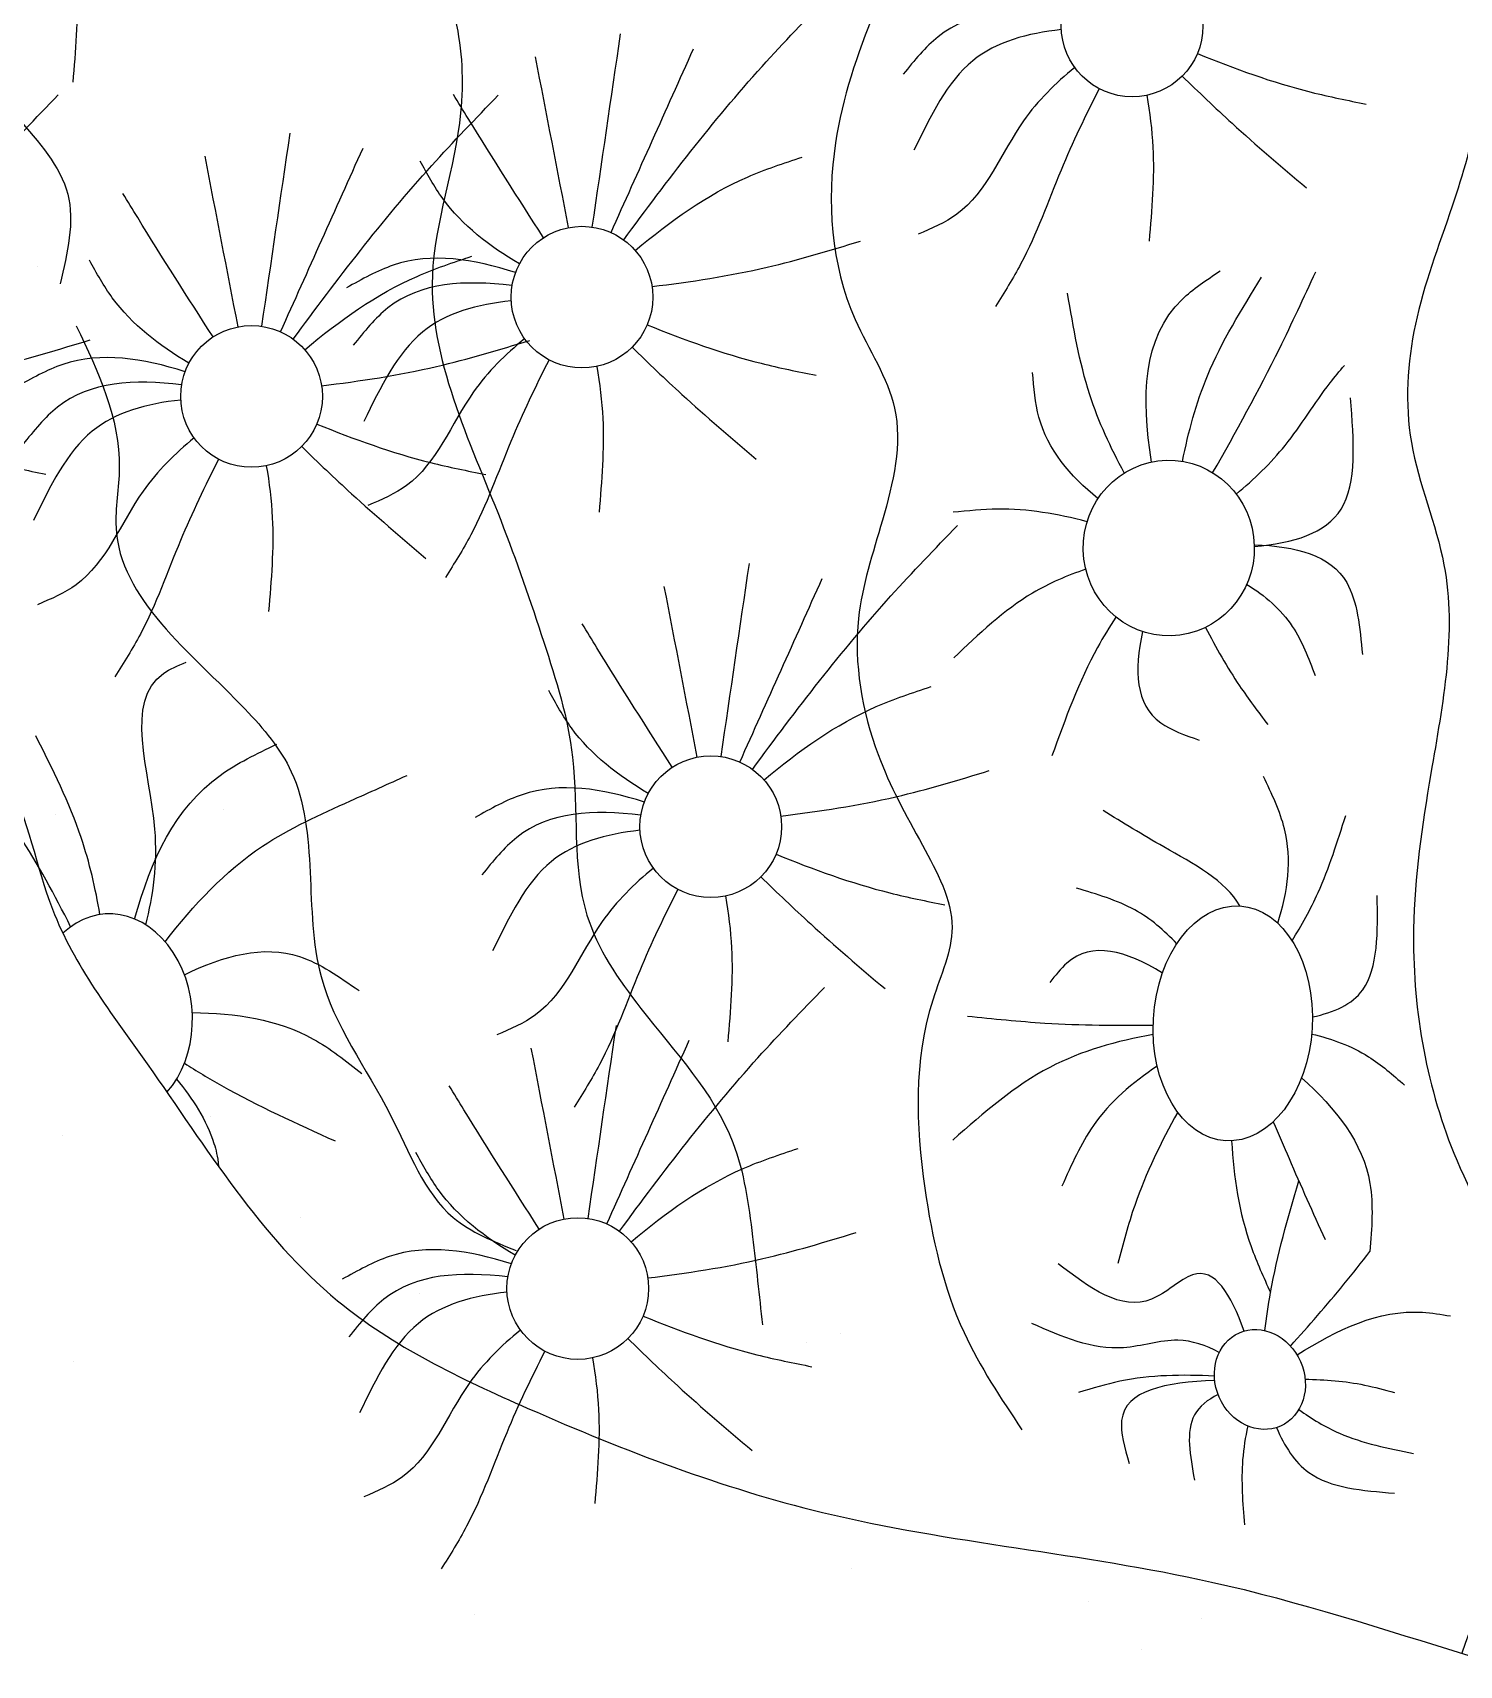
# Model space of a CAD drawing. Header units: millimetres. Extents: x 2133.42 to 2134.8, y 649.95 to 651.52.
# Drawn here: x 2133.5449 to 2133.6086, y 650.1382 to 650.2112 of the extents above; entities that cross this region are included whole.
import ezdxf

# ---------------------------------------------------------------- set-up
doc = ezdxf.new("R2010")
doc.units = ezdxf.units.MM
for name, color, linetype in [('Arena', 36, 'Continuous'), ('Hojas', 74, 'Continuous'), ('Tiesto', 32, 'Continuous')]:
    doc.layers.add(name, color=color, linetype=linetype)

msp = doc.modelspace()

# ---------------------------------------------------------------- linework, layer by layer
at = {"layer": 'Arena'}
for p, q in [((2133.545081005138, 650.2007029415855), (2133.545081005138, 650.2007029415855)), ((2133.551433284044, 650.1954215634172), (2133.551433284044, 650.1954215634172)), ((2133.545881020786, 650.1762322797186), (2133.545881020786, 650.1762322797186)), ((2133.553409469019, 650.1764443081612), (2133.553409469019, 650.1764443081612)), ((2133.552817727644, 650.1627216169937), (2133.552817727644, 650.1627216169937)), ((2133.546207269031, 650.1618513336072), (2133.546207269031, 650.1618513336072)), ((2133.556819187177, 650.1582075063895), (2133.556819187177, 650.1582075063895)), ((2133.562174722858, 650.1547956538766), (2133.562174722858, 650.1547956538766)), ((2133.580982380259, 650.1529974292293), (2133.580982380259, 650.1529974292293)), ((2133.579439782673, 650.1525919202911), (2133.579439782673, 650.1525919202911)), ((2133.546681036434, 650.1517616178521), (2133.546681036434, 650.1517616178521)), ((2133.581454651309, 650.1425129848298), (2133.581454651309, 650.1425129848298)), ((2133.564609550699, 650.1404341152381), (2133.564609550699, 650.1404341152381)), ((2133.592080402612, 650.1410089261816), (2133.592080402612, 650.1410089261816)), ((2133.597097288788, 650.1402782979881), (2133.597097288788, 650.1402782979881)), ((2133.594421258157, 650.1388639272724), (2133.594421258157, 650.1388639272724))]:
    msp.add_line(p, q, dxfattribs=at)
at = {"layer": 'Hojas'}
for centre in [(2133.594014908434, 650.211464997468), (2133.56942420393, 650.1993422973812), (2133.554652058901, 650.1949053456824), (2133.575180548377, 650.1756679453024), (2133.569235150094, 650.1550193024666)]:
    msp.add_circle(centre, 0.003166811014205725, dxfattribs=at)
for centre, major_axis, ratio in [((2133.595654474351, 650.1881258862168), (0.0001007341060358157, -0.003923948033138911), 0.9746074967537992), ((2133.598514682602, 650.1668759898077), (-0.0003091907830821583, -0.005249962658422191), 0.6759400911854311), ((2133.599727295167, 650.1509570468606), (0.000918757420095062, -0.002085594030813809), 0.8702526977117758)]:
    msp.add_ellipse(centre, major_axis=major_axis, ratio=ratio, dxfattribs=at)
msp.add_ellipse((2133.548437227874, 650.1672401207295), major_axis=(0.0003872666763527377, -0.004520328697594778), ratio=0.785935274751461, start_param=0.6397837229965221, end_param=3.702506796270588, dxfattribs=at)
for points in [[(2133.565714449104, 650.3117761015831), (2133.563329484209, 650.3091293167186), (2133.559354557567, 650.3091293167186), (2133.555909618172, 650.3048944574391), (2133.553524653277, 650.2972187826429), (2133.550609701133, 650.2943073179808), (2133.545044801605, 650.2932486031609), (2133.539744895703, 650.2890137482518), (2133.540009889328, 650.284514213545), (2133.538684910067, 650.2776325694008), (2133.53364999779, 650.2733977144917), (2133.530470052021, 650.2712802848521), (2133.528880079136, 650.2596344305739), (2133.529145072761, 650.2553995756646), (2133.52967506001, 650.2509000409577), (2133.525965126992, 650.2479885762957), (2133.524110160482, 650.241371611949), (2133.524905141356, 650.2347546476026), (2133.527290106252, 650.230255112896), (2133.528085087125, 650.2270789728066), (2133.528148367523, 650.2211689123772), (2133.527632513119, 650.2151148148828), (2133.529051121083, 650.2084166630686), (2133.530985594589, 650.2040371068056), (2133.532828677926, 650.2014354629946), (2133.535012853964, 650.1947089696439), (2133.53592292453, 650.1883460652127), (2133.539927252835, 650.1825285550876), (2133.543749569255, 650.1778018292034), (2133.545751733409, 650.1719843190781), (2133.549985227631, 650.1650627214524), (2133.558496719501, 650.1544761850987), (2133.567008200234, 650.1496641199412), (2133.580176926657, 650.1450124587038), (2133.597566172704, 650.1419002782736), (2133.62045834091, 650.135787906909), (2133.65287002141, 650.1394100514462), (2133.681201909335, 650.1523139421795), (2133.694121245062, 650.1704246648658), (2133.699227690249, 650.1747169370624), (2133.701826028804, 650.1834912976415), (2133.708878674751, 650.1957259653718), (2133.709497323606, 650.206971978911), (2133.716621391094, 650.2200178308065), (2133.713050057961, 650.2315421770284), (2133.710852317064, 650.2385391058906), (2133.712363261842, 650.2474567562094), (2133.714561002739, 650.2547280713538), (2133.712495669558, 650.2671167448534), (2133.711408131001, 650.2690176774931)], [(2133.570774586673, 650.308206549498), (2133.565190665161, 650.3035337184222), (2133.565492499959, 650.3015741404345), (2133.561568647569, 650.2993130932805), (2133.560814060571, 650.294489521066), (2133.553871882462, 650.291173316534), (2133.548740702012, 650.2839379647676), (2133.548137032414, 650.2779085027769), (2133.543307686763, 650.2720297731844), (2133.543307686763, 650.2653973641206), (2133.54419570608, 650.2579950136187), (2133.5447653633, 650.251167255542), (2133.540018186388, 650.2435808576793), (2133.539638414908, 650.2342875170193), (2133.542866494763, 650.228787375291), (2133.544575477561, 650.2253734984379), (2133.544575477561, 650.2236665556409), (2133.541157511965, 650.2221492760682), (2133.541909359263, 650.2166690149338), (2133.541909359263, 650.2106447929589), (2133.546432938756, 650.203951208131), (2133.546097860031, 650.1999350616045)], [(2133.570444374814, 650.299336950867), (2133.567452388085, 650.2917509812958), (2133.566761927896, 650.2822110539705), (2133.566992085005, 650.2802570962165), (2133.564690558465, 650.2771537438364), (2133.562273942234, 650.2716366802222), (2133.561698560599, 650.2635909571704), (2133.561681933068, 650.2607907740119), (2133.559829049177, 650.2526941279709), (2133.561681933068, 650.245291480287), (2133.564692852685, 650.236500835889), (2133.56492446874, 650.2309488534038), (2133.561450317013, 650.2256282007909), (2133.561450317013, 650.2182255531068), (2133.563766421877, 650.211748238022), (2133.563998026794, 650.2075842478805), (2133.56273466852, 650.2002902507661), (2133.565788732851, 650.1893730077934), (2133.567717604449, 650.1839143841219), (2133.569003526273, 650.1787768567317), (2133.569646487184, 650.1717127560239), (2133.572057590603, 650.1675385174779), (2133.576169981158, 650.1615460284092), (2133.57704746488, 650.1573391828924), (2133.577486195604, 650.1533952646739)], [(2133.546819626309, 650.1980578641826), (2133.548741325684, 650.1917090890017), (2133.548593504368, 650.189051461369), (2133.554358580218, 650.1809309402602), (2133.556428100907, 650.1781256656764), (2133.557758503883, 650.1689716202827), (2133.560862784918, 650.1627704920527), (2133.563671412185, 650.1581934715412), (2133.566480050589, 650.1567170107737)]]:
    msp.add_spline(points, degree=3, dxfattribs=at)
for points, knots in [([(2133.583688241536, 650.2833300872344), (2133.582899973243, 650.2808990341161), (2133.582542025249, 650.2771306000525), (2133.588381617573, 650.2732797870615), (2133.584048481184, 650.2666843953468), (2133.580328130224, 650.2585340837004), (2133.586726479424, 650.2502791979948), (2133.583867286179, 650.2429483276624), (2133.581517906035, 650.2381516957644), (2133.580795573085, 650.2324084448987), (2133.581116942951, 650.226875362577), (2133.586492140263, 650.2211205068083), (2133.582802902334, 650.2133119601685), (2133.580224014745, 650.2058390519644), (2133.580643474615, 650.1992760258197), (2133.584102916305, 650.1943015544327), (2133.58296544005, 650.1894579972568), (2133.581289129868, 650.184539589005), (2133.582222633356, 650.1792339665999), (2133.584508636347, 650.1750942232156), (2133.586549282532, 650.1713529362528), (2133.58419182047, 650.1663212632513), (2133.584428630794, 650.1600619100852), (2133.585955146297, 650.1533956263897), (2133.588147432747, 650.1501202035483), (2133.589091366091, 650.1487099038852)], [0.002166000727294316, 0.002166000727294316, 0.002166000727294316, 0.002166000727294316, 0.006024304660879537, 0.00854124092916302, 0.01151328188549634, 0.01687906240520309, 0.02309843646245965, 0.02576388033338359, 0.02943556571674371, 0.03202430458352617, 0.0353551977580953, 0.03830761368858983, 0.04402774108222229, 0.04746450718720528, 0.05188473664696565, 0.05428895107548598, 0.05709317979515893, 0.05959966663301072, 0.06301749215119357, 0.06552559327523798, 0.06769715413178719, 0.06954024153822969, 0.07423852343050816, 0.07795315384548741, 0.08076194528728656, 0.08076194528728656, 0.08076194528728656, 0.08076194528728656]), ([(2133.613717956582, 650.2787720911438), (2133.613647873549, 650.276361336126), (2133.613479592341, 650.2713225939333), (2133.613117120415, 650.2646069600833), (2133.609693393182, 650.2587415447365), (2133.614275301454, 650.2546052570272), (2133.611137806173, 650.2501076440842), (2133.608705763121, 650.2446429669783), (2133.608346138414, 650.2382347066523), (2133.610073999128, 650.2322800619438), (2133.609386411453, 650.2279997120877), (2133.60682630602, 650.223091401625), (2133.605594616874, 650.2167487983352), (2133.610492411657, 650.2107663915208), (2133.608722443528, 650.2041935584562), (2133.606439524561, 650.1983229810144), (2133.606076907433, 650.192635180462), (2133.608918699398, 650.1862834485837), (2133.607425214131, 650.1787802332358), (2133.606146193844, 650.1700915380959), (2133.607442934829, 650.1622375948118), (2133.611748758978, 650.1546724262193), (2133.61157616215, 650.146476138683), (2133.609605515804, 650.1410676812661), (2133.60874748269, 650.1387128013216)], [0.003333039127748461, 0.003333039127748461, 0.003333039127748461, 0.003333039127748461, 0.007342976304360481, 0.01175485347968235, 0.0148150267631389, 0.01692083697919436, 0.0201850187885046, 0.02218816727565107, 0.02724573818298777, 0.03026252683630042, 0.03246846470792661, 0.03421551155725898, 0.03961136986838081, 0.04169542193560206, 0.04646820075185031, 0.04954085577976997, 0.05247687663793334, 0.05561865506687804, 0.0608172629675841, 0.06469673685019882, 0.07035527629016552, 0.07361855934173671, 0.0790469666512099, 0.08323328503341418, 0.08323328503341418, 0.08323328503341418, 0.08323328503341418]), ([(2133.54655692901, 650.2154640546564), (2133.54668998731, 650.2146923114883), (2133.546965830027, 650.2125354995558), (2133.546779791753, 650.2103486695223), (2133.546660512081, 650.2089465689542)], [0.001750649888686673, 0.001750649888686673, 0.001750649888686673, 0.001750649888686673, 0.003055740864562838, 0.00538758754341245, 0.00538758754341245, 0.00538758754341245, 0.00538758754341245]), ([(2133.57128846367, 650.2019022246502), (2133.573251064554, 650.2045739728578), (2133.576140394954, 650.208350994973), (2133.579448370431, 650.2117680969814), (2133.580453280014, 650.2128061574435)], [0.001755581467484407, 0.001755581467484407, 0.001755581467484407, 0.001755581467484407, 0.007270775625992507, 0.009677251042944085, 0.009677251042944085, 0.009677251042944085, 0.009677251042944085]), ([(2133.590890987207, 650.2119844280876), (2133.588766481278, 650.2122362434532), (2133.586041663793, 650.2121070598953), (2133.584280098418, 650.20992421593), (2133.583787428597, 650.2093137240563)], [0.00156203179081908, 0.00156203179081908, 0.00156203179081908, 0.00156203179081908, 0.004826344165984899, 0.006093767783893469, 0.006093767783893469, 0.006093767783893469, 0.006093767783893469]), ([(2133.590852225697, 650.2113033499922), (2133.589329568818, 650.2111349005775), (2133.586425175385, 650.2103693790859), (2133.585006489848, 650.2074417369038), (2133.584265383812, 650.2059123681752)], [0.001618756461250337, 0.001618756461250337, 0.001618756461250337, 0.001618756461250337, 0.004049157428062856, 0.006707420895019029, 0.006707420895019029, 0.006707420895019029, 0.006707420895019029]), ([(2133.596931352481, 650.2102308799219), (2133.598597803884, 650.2095542460136), (2133.601073482979, 650.2086558711319), (2133.603659954503, 650.2081372341124), (2133.604485575661, 650.2079716812759)], [0.001751727270867549, 0.001751727270867549, 0.001751727270867549, 0.001751727270867549, 0.004741173852315993, 0.006142854766988974, 0.006142854766988974, 0.006142854766988974, 0.006142854766988974]), ([(2133.591450253972, 650.2096072462762), (2133.590592900572, 650.2089090855764), (2133.588584556474, 650.2069458827702), (2133.587275853833, 650.2033601311216), (2133.585055674526, 650.202413512781), (2133.584444611449, 650.2021529736826)], [0.001741584009316467, 0.001741584009316467, 0.001741584009316467, 0.001741584009316467, 0.003579060160531973, 0.006432023616432431, 0.007515438593666302, 0.007515438593666302, 0.007515438593666302, 0.007515438593666302]), ([(2133.596256762229, 650.2092283071545), (2133.596987357774, 650.2085116316941), (2133.598786982478, 650.2067892903613), (2133.600686349937, 650.2051753116577), (2133.601805614081, 650.2042242221323)], [0.001758606855550857, 0.001758606855550857, 0.001758606855550857, 0.001758606855550857, 0.003464120771849768, 0.005911130731386738, 0.005911130731386738, 0.005911130731386738, 0.005911130731386738]), ([(2133.536850708294, 650.1974827869642), (2133.538813309178, 650.2001545351718), (2133.541702639578, 650.203931557287), (2133.545010615055, 650.2073486592953), (2133.546015524638, 650.2083867197575)], [0.001755581467484407, 0.001755581467484407, 0.001755581467484407, 0.001755581467484407, 0.007270775625992507, 0.009677251042944085, 0.009677251042944085, 0.009677251042944085, 0.009677251042944085]), ([(2133.556516318641, 650.1974652729514), (2133.558478919525, 650.200137021159), (2133.561368249924, 650.2039140432739), (2133.564676225402, 650.2073311452825), (2133.565681134985, 650.2083692057447)], [0.001755581467484407, 0.001755581467484407, 0.001755581467484407, 0.001755581467484407, 0.007270775625992507, 0.009677251042944085, 0.009677251042944085, 0.009677251042944085, 0.009677251042944085]), ([(2133.567704617863, 650.2020015671599), (2133.566565666657, 650.2037697428987), (2133.565210692911, 650.2058978547448), (2133.563896239461, 650.2080512601713), (2133.563677548668, 650.2084095307034)], [0.001759185583817836, 0.001759185583817836, 0.001759185583817836, 0.001759185583817836, 0.005264386903869354, 0.005963950121901306, 0.005963950121901306, 0.005963950121901306, 0.005963950121901306]), ([(2133.592543070011, 650.208661003237), (2133.59193426883, 650.2074658198276), (2133.590697770976, 650.20489128245), (2133.589507010883, 650.2014725639995), (2133.588304540043, 650.1995588716459), (2133.58790978676, 650.1989306349217)], [0.001758391008624049, 0.001758391008624049, 0.001758391008624049, 0.001758391008624049, 0.003993456789474208, 0.006518679207936327, 0.007752823292170429, 0.007752823292170429, 0.007752823292170429, 0.007752823292170429]), ([(2133.594672984351, 650.2083673163854), (2133.594806042651, 650.2075955732173), (2133.595081885368, 650.2054387612848), (2133.594895847094, 650.2032519312513), (2133.594776567422, 650.2018498306832)], [0.001750649888686673, 0.001750649888686673, 0.001750649888686673, 0.001750649888686673, 0.003055740864562838, 0.00538758754341245, 0.00538758754341245, 0.00538758754341245, 0.00538758754341245]), ([(2133.566627621227, 650.200828169907), (2133.565290821794, 650.2016228973619), (2133.563567365827, 650.2029297420452), (2133.562502792277, 650.2048505798807), (2133.562183944188, 650.205425885807)], [0.001698318349463202, 0.001698318349463202, 0.001698318349463202, 0.001698318349463202, 0.004238933597651528, 0.005325218507321016, 0.005325218507321016, 0.005325218507321016, 0.005325218507321016]), ([(2133.571804204892, 650.2014313850782), (2133.573364046917, 650.2027356579272), (2133.575696819151, 650.2044201810982), (2133.578441793837, 650.2053300948467), (2133.579270831998, 650.2056049072978)], [0.001729062110221072, 0.001729062110221072, 0.001729062110221072, 0.001729062110221072, 0.005077410225046454, 0.00652626217333075, 0.00652626217333075, 0.00652626217333075, 0.00652626217333075]), ([(2133.552932472834, 650.1975646154608), (2133.551793521628, 650.1993327911998), (2133.550438547881, 650.2014609030459), (2133.549124094431, 650.2036143084724), (2133.548905403638, 650.2039725790046)], [0.001759185583817836, 0.001759185583817836, 0.001759185583817836, 0.001759185583817836, 0.005264386903869354, 0.005963950121901306, 0.005963950121901306, 0.005963950121901306, 0.005963950121901306]), ([(2133.572555043868, 650.1998182525169), (2133.574286090047, 650.2000266146106), (2133.577433783053, 650.2005018756086), (2133.580486296341, 650.2014276909247), (2133.581870629499, 650.2018475537454)], [0.001790834887653438, 0.001790834887653438, 0.001790834887653438, 0.001790834887653438, 0.004691423661869409, 0.007098466608068014, 0.007098466608068014, 0.007098466608068014, 0.007098466608068014]), ([(2133.557032059862, 650.1969944333791), (2133.558591901888, 650.1982987062281), (2133.560924674122, 650.1999832293993), (2133.563669648808, 650.2008931431478), (2133.564498686969, 650.2011679555987)], [0.001729062110221072, 0.001729062110221072, 0.001729062110221072, 0.001729062110221072, 0.005077410225046454, 0.00652626217333075, 0.00652626217333075, 0.00652626217333075, 0.00652626217333075]), ([(2133.566454895537, 650.2004431605276), (2133.564562400577, 650.2010463066422), (2133.561949687935, 650.2014736563103), (2133.559587880449, 650.2001450451758), (2133.558897996515, 650.1997569578816)], [0.001623798754991703, 0.001623798754991703, 0.001623798754991703, 0.001623798754991703, 0.004752973198542208, 0.006044160931421218, 0.006044160931421218, 0.006044160931421218, 0.006044160931421218]), ([(2133.551855476198, 650.196391218208), (2133.550518676765, 650.1971859456628), (2133.548795220797, 650.1984927903461), (2133.547730647248, 650.2004136281816), (2133.547411799159, 650.2009889341082)], [0.001698318349463202, 0.001698318349463202, 0.001698318349463202, 0.001698318349463202, 0.004238933597651528, 0.005325218507321016, 0.005325218507321016, 0.005325218507321016, 0.005325218507321016]), ([(2133.594879942382, 650.1919708207611), (2133.594424789938, 650.1948799955685), (2133.594498214412, 650.1982366033903), (2133.597342921674, 650.2001128155825), (2133.597954274656, 650.2005160303297)], [0.001855959811803694, 0.001855959811803694, 0.001855959811803694, 0.001855959811803694, 0.006182209594125094, 0.007366466714239747, 0.007366466714239747, 0.007366466714239747, 0.007366466714239747]), ([(2133.597615509186, 650.191493483286), (2133.598659617125, 650.1933158744125), (2133.600283356622, 650.1962658011344), (2133.601691644599, 650.1993261215491), (2133.602222104229, 650.2004788520021)], [0.002163040566783607, 0.002163040566783607, 0.002163040566783607, 0.002163040566783607, 0.005661644468106354, 0.007775802826453839, 0.007775802826453839, 0.007775802826453839, 0.007775802826453839]), ([(2133.566300282704, 650.1998617280008), (2133.564175776774, 650.2001135433663), (2133.56145095929, 650.1999843598087), (2133.559689393914, 650.1978015158431), (2133.559196724093, 650.1971910239697)], [0.00156203179081908, 0.00156203179081908, 0.00156203179081908, 0.00156203179081908, 0.004826344165984899, 0.006093767783893469, 0.006093767783893469, 0.006093767783893469, 0.006093767783893469]), ([(2133.596269115982, 650.191999235225), (2133.596533094183, 650.1933170580321), (2133.597307967631, 650.1962137043906), (2133.598911602149, 650.1987969176539), (2133.599802503284, 650.2002320249692)], [0.002154763901110659, 0.002154763901110659, 0.002154763901110659, 0.002154763901110659, 0.004386764353150358, 0.007176716083425421, 0.007176716083425421, 0.007176716083425421, 0.007176716083425421]), ([(2133.566261521193, 650.1991806499054), (2133.564738864314, 650.1990122004906), (2133.561834470881, 650.1982466789993), (2133.560415785345, 650.1953190368172), (2133.559674679308, 650.1937896680884)], [0.001618756461250337, 0.001618756461250337, 0.001618756461250337, 0.001618756461250337, 0.004049157428062856, 0.006707420895019029, 0.006707420895019029, 0.006707420895019029, 0.006707420895019029]), ([(2133.593665297534, 650.1914814259374), (2133.593054594714, 650.1926118853016), (2133.591866410256, 650.1951685464549), (2133.59139056213, 650.1979816979717), (2133.591130015035, 650.1995220181236)], [0.002146449670967308, 0.002146449670967308, 0.002146449670967308, 0.002146449670967308, 0.004281978268527101, 0.00686629369582335, 0.00686629369582335, 0.00686629369582335, 0.00686629369582335]), ([(2133.572340647977, 650.1981081798351), (2133.57400709938, 650.197431545927), (2133.576482778475, 650.1965331710451), (2133.57906925, 650.1960145340256), (2133.579894871158, 650.1958489811891)], [0.001751727270867549, 0.001751727270867549, 0.001751727270867549, 0.001751727270867549, 0.004741173852315993, 0.006142854766988974, 0.006142854766988974, 0.006142854766988974, 0.006142854766988974]), ([(2133.538117288492, 650.1953988148307), (2133.539848334671, 650.1956071769246), (2133.542996027677, 650.1960824379225), (2133.546048540965, 650.1970082532387), (2133.547432874122, 650.1974281160594)], [0.001790834887653438, 0.001790834887653438, 0.001790834887653438, 0.001790834887653438, 0.004691423661869409, 0.007098466608068014, 0.007098466608068014, 0.007098466608068014, 0.007098466608068014]), ([(2133.557782898838, 650.1953813008179), (2133.559513945018, 650.1955896629117), (2133.562661638024, 650.1960649239097), (2133.565714151312, 650.1969907392258), (2133.567098484469, 650.1974106020466)], [0.001790834887653438, 0.001790834887653438, 0.001790834887653438, 0.001790834887653438, 0.004691423661869409, 0.007098466608068014, 0.007098466608068014, 0.007098466608068014, 0.007098466608068014]), ([(2133.566859549468, 650.1974845461893), (2133.566002196068, 650.1967863854895), (2133.563993851971, 650.1948231826834), (2133.56268514933, 650.1912374310348), (2133.560464970023, 650.1902908126942), (2133.559853906946, 650.190030273596)], [0.001741584009316467, 0.001741584009316467, 0.001741584009316467, 0.001741584009316467, 0.003579060160531973, 0.006432023616432431, 0.007515438593666302, 0.007515438593666302, 0.007515438593666302, 0.007515438593666302]), ([(2133.551682750508, 650.1960062088285), (2133.549790255548, 650.1966093549433), (2133.547177542906, 650.1970367046115), (2133.54481573542, 650.1957080934769), (2133.544125851485, 650.1953200061826)], [0.001623798754991703, 0.001623798754991703, 0.001623798754991703, 0.001623798754991703, 0.004752973198542208, 0.006044160931421218, 0.006044160931421218, 0.006044160931421218, 0.006044160931421218]), ([(2133.571666057725, 650.1971056070677), (2133.57239665327, 650.1963889316073), (2133.574196277975, 650.1946665902747), (2133.576095645433, 650.1930526115711), (2133.577214909577, 650.1921015220455)], [0.001758606855550857, 0.001758606855550857, 0.001758606855550857, 0.001758606855550857, 0.003464120771849768, 0.005911130731386738, 0.005911130731386738, 0.005911130731386738, 0.005911130731386738]), ([(2133.567952365507, 650.1965383031502), (2133.567343564326, 650.1953431197408), (2133.566107066473, 650.1927685823634), (2133.564916306379, 650.1893498639126), (2133.563713835539, 650.187436171559), (2133.563319082256, 650.1868079348351)], [0.001758391008624049, 0.001758391008624049, 0.001758391008624049, 0.001758391008624049, 0.003993456789474208, 0.006518679207936327, 0.007752823292170429, 0.007752823292170429, 0.007752823292170429, 0.007752823292170429]), ([(2133.570082279847, 650.1962446162986), (2133.570215338147, 650.1954728731305), (2133.570491180864, 650.193316061198), (2133.57030514259, 650.1911292311645), (2133.570185862919, 650.1897271305963)], [0.001750649888686673, 0.001750649888686673, 0.001750649888686673, 0.001750649888686673, 0.003055740864562838, 0.00538758754341245, 0.00538758754341245, 0.00538758754341245, 0.00538758754341245]), ([(2133.592488584742, 650.1903337568958), (2133.59123599858, 650.1913649203227), (2133.58981695291, 650.1930231185529), (2133.589624050514, 650.195290967433), (2133.589566124989, 650.1959719664144)], [0.001981566328459201, 0.001981566328459201, 0.001981566328459201, 0.001981566328459201, 0.004581341611694159, 0.005697039020290759, 0.005697039020290759, 0.005697039020290759, 0.005697039020290759]), ([(2133.598670854783, 650.1905360943169), (2133.599467387154, 650.191201757576), (2133.601034548125, 650.1927039572336), (2133.602338929265, 650.1948938321909), (2133.603288612404, 650.1960330200113), (2133.603504172653, 650.1962915942674)], [0.001974010750723972, 0.001974010750723972, 0.001974010750723972, 0.001974010750723972, 0.003701038871027787, 0.005611859655760135, 0.006172933301267469, 0.006172933301267469, 0.006172933301267469, 0.006172933301267469]), ([(2133.551528137674, 650.1954247763019), (2133.549403631745, 650.1956765916675), (2133.54667881426, 650.1955474081096), (2133.544917248885, 650.1933645641441), (2133.544424579063, 650.1927540722706)], [0.00156203179081908, 0.00156203179081908, 0.00156203179081908, 0.00156203179081908, 0.004826344165984899, 0.006093767783893469, 0.006093767783893469, 0.006093767783893469, 0.006093767783893469]), ([(2133.551489376164, 650.1947436982066), (2133.549966719285, 650.1945752487918), (2133.547062325851, 650.1938097273003), (2133.545643640315, 650.1908820851181), (2133.544902534279, 650.1893527163895)], [0.001618756461250337, 0.001618756461250337, 0.001618756461250337, 0.001618756461250337, 0.004049157428062856, 0.006707420895019029, 0.006707420895019029, 0.006707420895019029, 0.006707420895019029]), ([(2133.599479338049, 650.1881995544888), (2133.601233050044, 650.1883532420693), (2133.604211357538, 650.189220754776), (2133.603928701116, 650.1929287875414), (2133.603783321396, 650.194835953713)], [0.001740597112283506, 0.001740597112283506, 0.001740597112283506, 0.001740597112283506, 0.004357431862445176, 0.007128730263557955, 0.007128730263557955, 0.007128730263557955, 0.007128730263557955]), ([(2133.537902892601, 650.1936887421491), (2133.539569344004, 650.1930121082407), (2133.542045023099, 650.1921137333591), (2133.544631494623, 650.1915950963396), (2133.545457115782, 650.1914295435031)], [0.001751727270867549, 0.001751727270867549, 0.001751727270867549, 0.001751727270867549, 0.004741173852315993, 0.006142854766988974, 0.006142854766988974, 0.006142854766988974, 0.006142854766988974]), ([(2133.552087404438, 650.1930475944905), (2133.551230051039, 650.1923494337907), (2133.549221706941, 650.1903862309846), (2133.5479130043, 650.186800479336), (2133.545692824993, 650.1858538609954), (2133.545081761916, 650.1855933218969)], [0.001741584009316467, 0.001741584009316467, 0.001741584009316467, 0.001741584009316467, 0.003579060160531973, 0.006432023616432431, 0.007515438593666302, 0.007515438593666302, 0.007515438593666302, 0.007515438593666302]), ([(2133.557568502948, 650.1936712281363), (2133.559234954351, 650.1929945942279), (2133.561710633446, 650.1920962193462), (2133.56429710497, 650.1915775823268), (2133.565122726128, 650.1914120294903)], [0.001751727270867549, 0.001751727270867549, 0.001751727270867549, 0.001751727270867549, 0.004741173852315993, 0.006142854766988974, 0.006142854766988974, 0.006142854766988974, 0.006142854766988974]), ([(2133.556893912696, 650.1926686553686), (2133.557624508241, 650.1919519799083), (2133.559424132945, 650.1902296385756), (2133.561323500403, 650.1886156598721), (2133.562442764548, 650.1876645703467)], [0.001758606855550857, 0.001758606855550857, 0.001758606855550857, 0.001758606855550857, 0.003464120771849768, 0.005911130731386738, 0.005911130731386738, 0.005911130731386738, 0.005911130731386738]), ([(2133.553180220478, 650.1921013514514), (2133.552571419297, 650.1909061680419), (2133.551334921443, 650.1883316306644), (2133.55014416135, 650.1849129122136), (2133.54894169051, 650.1829992198602), (2133.548546937227, 650.182370983136)], [0.001758391008624049, 0.001758391008624049, 0.001758391008624049, 0.001758391008624049, 0.003993456789474208, 0.006518679207936327, 0.007752823292170429, 0.007752823292170429, 0.007752823292170429, 0.007752823292170429]), ([(2133.555310134818, 650.1918076645998), (2133.555443193118, 650.1910359214316), (2133.555719035834, 650.1888791094991), (2133.555532997561, 650.1866922794657), (2133.555413717889, 650.1852901788975)], [0.001750649888686673, 0.001750649888686673, 0.001750649888686673, 0.001750649888686673, 0.003055740864562838, 0.00538758754341245, 0.00538758754341245, 0.00538758754341245, 0.00538758754341245]), ([(2133.592002719328, 650.1893007503022), (2133.590681558595, 650.1896507229201), (2133.588700109988, 650.1899950714012), (2133.586676799133, 650.1897909615616), (2133.58601182032, 650.1897238790768)], [0.00209526473411738, 0.00209526473411738, 0.00209526473411738, 0.00209526473411738, 0.004359761292925235, 0.005468357858488794, 0.005468357858488794, 0.005468357858488794, 0.005468357858488794]), ([(2133.577044808117, 650.1782278725714), (2133.579007409, 650.180899620779), (2133.581896739401, 650.1846766428939), (2133.585204714878, 650.1880937449025), (2133.586209624461, 650.1891318053647)], [0.001755581467484407, 0.001755581467484407, 0.001755581467484407, 0.001755581467484407, 0.007270775625992507, 0.009677251042944085, 0.009677251042944085, 0.009677251042944085, 0.009677251042944085]), ([(2133.599477196573, 650.188273867652), (2133.601342603824, 650.1882117368882), (2133.603913144932, 650.1875608296027), (2133.6041984884, 650.184567345905), (2133.604312384275, 650.1833724860735)], [0.001750473030739243, 0.001750473030739243, 0.001750473030739243, 0.001750473030739243, 0.004500150409187275, 0.006326813064113835, 0.006326813064113835, 0.006326813064113835, 0.006326813064113835]), ([(2133.591944157247, 650.1871744353318), (2133.591112129042, 650.1868942935187), (2133.58892830358, 650.1859662348213), (2133.587161107416, 650.1842830379444), (2133.586040642858, 650.1832158318898)], [0.002092113758492765, 0.002092113758492765, 0.002092113758492765, 0.002092113758492765, 0.003556393698947801, 0.006093263344937051, 0.006093263344937051, 0.006093263344937051, 0.006093263344937051]), ([(2133.599139863351, 650.1865029328189), (2133.599956038977, 650.185997977766), (2133.601258936397, 650.1848909455082), (2133.601901287568, 650.1832040417087), (2133.602195052472, 650.1824325740808)], [0.002037404566535826, 0.002037404566535826, 0.002037404566535826, 0.002037404566535826, 0.003631744846087515, 0.004975346892154502, 0.004975346892154502, 0.004975346892154502, 0.004975346892154502]), ([(2133.59329400789, 650.1850401561801), (2133.593001675139, 650.1845987139361), (2133.591811737207, 650.1826597357672), (2133.591031305038, 650.1804930620588), (2133.590432126471, 650.1788295934045)], [0.002311602824202059, 0.002311602824202059, 0.002311602824202059, 0.002311602824202059, 0.003196737587216967, 0.00612276927298953, 0.00612276927298953, 0.00612276927298953, 0.00612276927298953]), ([(2133.57346096231, 650.1783272150808), (2133.572322011104, 650.1800953908198), (2133.570967037357, 650.1822235026659), (2133.569652583907, 650.1843769080924), (2133.569433893115, 650.1847351786246)], [0.001759185583817836, 0.001759185583817836, 0.001759185583817836, 0.001759185583817836, 0.005264386903869354, 0.005963950121901306, 0.005963950121901306, 0.005963950121901306, 0.005963950121901306]), ([(2133.594482055949, 650.1843911713779), (2133.594101941942, 650.18263423233), (2133.594179157976, 650.1805439941852), (2133.596385770489, 650.1797597197947), (2133.597019368595, 650.1795345263067)], [0.001757788619617701, 0.001757788619617701, 0.001757788619617701, 0.001757788619617701, 0.004371081718495274, 0.005423696080866168, 0.005423696080866168, 0.005423696080866168, 0.005423696080866168]), ([(2133.597300835453, 650.1845805515914), (2133.597760903572, 650.1836787544444), (2133.598607875842, 650.1821832661278), (2133.599648510941, 650.180807078051), (2133.600077731805, 650.1802394548383)], [0.002163149551413474, 0.002163149551413474, 0.002163149551413474, 0.002163149551413474, 0.003850024141853569, 0.005034232381589353, 0.005034232381589353, 0.005034232381589353, 0.005034232381589353]), ([(2133.549923492058, 650.1712788873931), (2133.550258943704, 650.1726001050267), (2133.550806112143, 650.1763062956052), (2133.548760214352, 650.1817844782179), (2133.551361578398, 650.1828740479191), (2133.55172528044, 650.1830263828931)], [0.001456437579198068, 0.001456437579198068, 0.001456437579198068, 0.001456437579198068, 0.003780663859373, 0.00765425662610738, 0.00828385734005278, 0.00828385734005278, 0.00828385734005278, 0.00828385734005278]), ([(2133.572383965674, 650.177153817828), (2133.571047166241, 650.1779485452828), (2133.569323710273, 650.1792553899661), (2133.568259136724, 650.1811762278016), (2133.567940288635, 650.1817515337282)], [0.001698318349463202, 0.001698318349463202, 0.001698318349463202, 0.001698318349463202, 0.004238933597651528, 0.005325218507321016, 0.005325218507321016, 0.005325218507321016, 0.005325218507321016]), ([(2133.577560549338, 650.1777570329991), (2133.579120391364, 650.1790613058481), (2133.581453163598, 650.1807458290193), (2133.584198138284, 650.1816557427678), (2133.585027176445, 650.1819305552187)], [0.001729062110221072, 0.001729062110221072, 0.001729062110221072, 0.001729062110221072, 0.005077410225046454, 0.00652626217333075, 0.00652626217333075, 0.00652626217333075, 0.00652626217333075]), ([(2133.54787758349, 650.1717402896982), (2133.547676830855, 650.1729106405048), (2133.547043303995, 650.1756743264657), (2133.545758194865, 650.1782388160527), (2133.545008325751, 650.1797352115643)], [0.00250033953719458, 0.00250033953719458, 0.00250033953719458, 0.00250033953719458, 0.004478217307285037, 0.007249216123675834, 0.007249216123675834, 0.007249216123675834, 0.007249216123675834]), ([(2133.549421778373, 650.1715400467131), (2133.550162618678, 650.1741735112623), (2133.551629673835, 650.1773805835264), (2133.554891427366, 650.178932344521), (2133.555780805505, 650.1793554611945)], [0.002243134488259051, 0.002243134488259051, 0.002243134488259051, 0.002243134488259051, 0.006528813664103802, 0.008135468908978415, 0.008135468908978415, 0.008135468908978415, 0.008135468908978415]), ([(2133.546566849188, 650.1711953552137), (2133.545860800981, 650.1726060159431), (2133.544510553514, 650.1750744879657), (2133.542832785331, 650.1773430645449), (2133.542093418155, 650.1783427920848)], [0.002422691687187579, 0.002422691687187579, 0.002422691687187579, 0.002422691687187579, 0.005048811930780903, 0.007117934931866358, 0.007117934931866358, 0.007117934931866358, 0.007117934931866358]), ([(2133.550789625875, 650.1705245529351), (2133.552064841168, 650.1721728619793), (2133.55445474568, 650.17475074041), (2133.558584333498, 650.1766023473572), (2133.560767775995, 650.1775840776722), (2133.561610620698, 650.177963041715)], [0.002190904940959112, 0.002190904940959112, 0.002190904940959112, 0.002190904940959112, 0.005614993215712135, 0.008070608785012822, 0.009614474201426693, 0.009614474201426693, 0.009614474201426693, 0.009614474201426693]), ([(2133.572211239984, 650.1767688084485), (2133.570318745024, 650.1773719545633), (2133.567706032382, 650.1777993042315), (2133.565344224896, 650.1764706930969), (2133.564654340961, 650.1760826058025)], [0.001623798754991703, 0.001623798754991703, 0.001623798754991703, 0.001623798754991703, 0.004752973198542208, 0.006044160931421218, 0.006044160931421218, 0.006044160931421218, 0.006044160931421218]), ([(2133.578311388314, 650.1761439004379), (2133.580042434494, 650.1763522625317), (2133.5831901275, 650.1768275235297), (2133.586242640788, 650.1777533388458), (2133.587626973946, 650.1781732016666)], [0.001790834887653438, 0.001790834887653438, 0.001790834887653438, 0.001790834887653438, 0.004691423661869409, 0.007098466608068014, 0.007098466608068014, 0.007098466608068014, 0.007098466608068014]), ([(2133.600524111373, 650.1713491028827), (2133.600983739017, 650.1727776651721), (2133.6012798892, 650.1749968649901), (2133.600259595308, 650.1771363868236), (2133.599888547696, 650.1779144611362)], [0.002542527596072749, 0.002542527596072749, 0.002542527596072749, 0.002542527596072749, 0.004997842906544864, 0.00640106832883378, 0.00640106832883378, 0.00640106832883378, 0.00640106832883378]), ([(2133.57205662715, 650.1761873759219), (2133.569932121221, 650.1764391912875), (2133.567207303736, 650.1763100077296), (2133.565445738361, 650.1741271637641), (2133.56495306854, 650.1735166718906)], [0.00156203179081908, 0.00156203179081908, 0.00156203179081908, 0.00156203179081908, 0.004826344165984899, 0.006093767783893469, 0.006093767783893469, 0.006093767783893469, 0.006093767783893469]), ([(2133.598823873385, 650.1721259524668), (2133.598209864873, 650.1732556695979), (2133.595659585149, 650.1745790299015), (2133.593596827427, 650.1758489320316), (2133.59272261625, 650.1763871254532)], [0.002921699723840071, 0.002921699723840071, 0.002921699723840071, 0.002921699723840071, 0.005308197231336976, 0.007063536811698086, 0.007063536811698086, 0.007063536811698086, 0.007063536811698086]), ([(2133.57201786564, 650.1755062978266), (2133.570495208761, 650.1753378484118), (2133.567590815328, 650.1745723269203), (2133.566172129791, 650.1716446847381), (2133.565431023755, 650.1701153160095)], [0.001618756461250337, 0.001618756461250337, 0.001618756461250337, 0.001618756461250337, 0.004049157428062856, 0.006707420895019029, 0.006707420895019029, 0.006707420895019029, 0.006707420895019029]), ([(2133.601163754972, 650.1705687025997), (2133.601597633474, 650.1712628449206), (2133.602581654993, 650.1730386925105), (2133.603195917553, 650.1749981704843), (2133.603563443732, 650.1761705672686)], [0.002509254409512364, 0.002509254409512364, 0.002509254409512364, 0.002509254409512364, 0.003876459406041038, 0.005912979605802111, 0.005912979605802111, 0.005912979605802111, 0.005912979605802111]), ([(2133.578096992424, 650.1744338277563), (2133.579763443827, 650.1737571938479), (2133.582239122922, 650.1728588189662), (2133.584825594446, 650.1723401819468), (2133.585651215604, 650.1721746291103)], [0.001751727270867549, 0.001751727270867549, 0.001751727270867549, 0.001751727270867549, 0.004741173852315993, 0.006142854766988974, 0.006142854766988974, 0.006142854766988974, 0.006142854766988974]), ([(2133.572615893915, 650.1738101941105), (2133.571758540515, 650.1731120334107), (2133.569750196417, 650.1711488306046), (2133.568441493776, 650.1675630789559), (2133.566221314469, 650.1666164606154), (2133.565610251392, 650.1663559215169)], [0.001741584009316467, 0.001741584009316467, 0.001741584009316467, 0.001741584009316467, 0.003579060160531973, 0.006432023616432431, 0.007515438593666302, 0.007515438593666302, 0.007515438593666302, 0.007515438593666302]), ([(2133.577422402172, 650.1734312549886), (2133.578152997717, 650.1727145795282), (2133.579952622421, 650.1709922381956), (2133.58185198988, 650.1693782594921), (2133.582971254024, 650.1684271699667)], [0.001758606855550857, 0.001758606855550857, 0.001758606855550857, 0.001758606855550857, 0.003464120771849768, 0.005911130731386738, 0.005911130731386738, 0.005911130731386738, 0.005911130731386738]), ([(2133.573708709954, 650.1728639510713), (2133.573099908773, 650.1716687676619), (2133.571863410919, 650.1690942302844), (2133.570672650826, 650.1656755118336), (2133.569470179986, 650.1637618194802), (2133.569075426703, 650.163133582756)], [0.001758391008624049, 0.001758391008624049, 0.001758391008624049, 0.001758391008624049, 0.003993456789474208, 0.006518679207936327, 0.007752823292170429, 0.007752823292170429, 0.007752823292170429, 0.007752823292170429]), ([(2133.575838624294, 650.1725702642198), (2133.575971682594, 650.1717985210516), (2133.57624752531, 650.1696417091191), (2133.576061487037, 650.1674548790857), (2133.575942207365, 650.1660527785175)], [0.001750649888686673, 0.001750649888686673, 0.001750649888686673, 0.001750649888686673, 0.003055740864562838, 0.00538758754341245, 0.00538758754341245, 0.00538758754341245, 0.00538758754341245]), ([(2133.596010245194, 650.1704341089473), (2133.595453357222, 650.1710380445593), (2133.594150869322, 650.1721415427444), (2133.592435738396, 650.1726524438855), (2133.591530122666, 650.1729222076121)], [0.002344196375185619, 0.002344196375185619, 0.002344196375185619, 0.002344196375185619, 0.003723913859048472, 0.005267422694980776, 0.005267422694980776, 0.005267422694980776, 0.005267422694980776]), ([(2133.602076678313, 650.1671644878468), (2133.603049155135, 650.167365173178), (2133.605039434957, 650.1682486116833), (2133.604997691102, 650.1709709683189), (2133.604972752308, 650.1725973703353)], [0.001732605871983607, 0.001732605871983607, 0.001732605871983607, 0.001732605871983607, 0.003332131611734748, 0.005705835634077368, 0.005705835634077368, 0.005705835634077368, 0.005705835634077368]), ([(2133.55165161366, 650.1690499688941), (2133.553429438563, 650.169909579784), (2133.556137230152, 650.1706602568306), (2133.558580316972, 650.168954263286), (2133.559456124747, 650.1683426917284)], [0.001819518977040331, 0.001819518977040331, 0.001819518977040331, 0.001819518977040331, 0.004866100141162248, 0.00656855349893561, 0.00656855349893561, 0.00656855349893561, 0.00656855349893561]), ([(2133.595371601312, 650.1691272623902), (2133.593728795106, 650.1701199268618), (2133.591873167725, 650.1706678438393), (2133.590583706825, 650.1690147993286), (2133.59033762908, 650.1686993361252)], [0.001671008821140293, 0.001671008821140293, 0.001671008821140293, 0.001671008821140293, 0.00438373615912249, 0.005023522056764068, 0.005023522056764068, 0.005023522056764068, 0.005023522056764068]), ([(2133.571099409834, 650.1575792297356), (2133.573062010718, 650.1602509779432), (2133.575951341118, 650.1640280000584), (2133.579259316595, 650.167445102067), (2133.580264226178, 650.1684831625289)], [0.001755581467484407, 0.001755581467484407, 0.001755581467484407, 0.001755581467484407, 0.007270775625992507, 0.009677251042944085, 0.009677251042944085, 0.009677251042944085, 0.009677251042944085]), ([(2133.552002799615, 650.1673589855568), (2133.553945846559, 650.1673307129661), (2133.556669917263, 650.1669428897976), (2133.558871733841, 650.1651979498758), (2133.559576259496, 650.1646396132023)], [0.001883195456002742, 0.001883195456002742, 0.001883195456002742, 0.001883195456002742, 0.005019392698806284, 0.006495078811043265, 0.006495078811043265, 0.006495078811043265, 0.006495078811043265]), ([(2133.594954159119, 650.1667849586595), (2133.593340675595, 650.1667617475746), (2133.590568365797, 650.1667852030275), (2133.587807434046, 650.1670659290132), (2133.586651740832, 650.1671834375743)], [0.001975831966209349, 0.001975831966209349, 0.001975831966209349, 0.001975831966209349, 0.004663260284814896, 0.006598077196274536, 0.006598077196274536, 0.006598077196274536, 0.006598077196274536]), ([(2133.594956620987, 650.1663788016247), (2133.593325505559, 650.1660835893672), (2133.590024363022, 650.1651833006556), (2133.58738590681, 650.1628734111816), (2133.58600129586, 650.161661225721)], [0.001946545475754903, 0.001946545475754903, 0.001946545475754903, 0.001946545475754903, 0.004672316377912713, 0.007682362635712826, 0.007682362635712826, 0.007682362635712826, 0.007682362635712826]), ([(2133.602042676748, 650.1663965412472), (2133.602951190487, 650.1661857069698), (2133.604443822936, 650.1656477654553), (2133.605672668928, 650.164570431577), (2133.606193467033, 650.1641138459299)], [0.001921661097817549, 0.001921661097817549, 0.001921661097817549, 0.001921661097817549, 0.003471702586324663, 0.004611821333960179, 0.004611821333960179, 0.004611821333960179, 0.004611821333960179]), ([(2133.551651337373, 650.1650926868947), (2133.552198960347, 650.164747394218), (2133.554363062754, 650.1634426455507), (2133.556673152819, 650.1623969159059), (2133.55839188478, 650.1616188817552)], [0.002145077479429943, 0.002145077479429943, 0.002145077479429943, 0.002145077479429943, 0.003224640124628481, 0.006362296999341532, 0.006362296999341532, 0.006362296999341532, 0.006362296999341532]), ([(2133.595139454939, 650.1649638955926), (2133.594023395925, 650.1642218837032), (2133.592266823901, 650.1627240262126), (2133.591299770648, 650.1605488571286), (2133.590879666557, 650.1596039273384)], [0.002081525729103174, 0.002081525729103174, 0.002081525729103174, 0.002081525729103174, 0.004288929039134637, 0.005984404997928115, 0.005984404997928115, 0.005984404997928115, 0.005984404997928115]), ([(2133.551301373219, 650.1643827565258), (2133.552033147621, 650.1635029323129), (2133.552785373401, 650.1623159421072), (2133.553134879165, 650.160945336625), (2133.553174510114, 650.1604785786524)], [0.002167299804894248, 0.002167299804894248, 0.002167299804894248, 0.002167299804894248, 0.004062422999818929, 0.004556699459781144, 0.004556699459781144, 0.004556699459781144, 0.004556699459781144]), ([(2133.567515564027, 650.1576785722452), (2133.566376612822, 650.1594467479842), (2133.565021639075, 650.1615748598304), (2133.563707185624, 650.1637282652569), (2133.563488494832, 650.1640865357888)], [0.001759185583817836, 0.001759185583817836, 0.001759185583817836, 0.001759185583817836, 0.005264386903869354, 0.005963950121901306, 0.005963950121901306, 0.005963950121901306, 0.005963950121901306]), ([(2133.601589970172, 650.1644412023313), (2133.603133857851, 650.163058788946), (2133.604961914714, 650.1607707980661), (2133.604727474788, 650.1577205514395), (2133.604647529822, 650.1566804049585)], [0.00198408309692414, 0.00198408309692414, 0.00198408309692414, 0.00198408309692414, 0.005239086488047625, 0.006923420639311636, 0.006923420639311636, 0.006923420639311636, 0.006923420639311636]), ([(2133.596058385448, 650.162904385639), (2133.595301130495, 650.1615626764092), (2133.59423647079, 650.1593770594586), (2133.593606202802, 650.157013361729), (2133.593373061221, 650.1561390094973)], [0.002573327934217406, 0.002573327934217406, 0.002573327934217406, 0.002573327934217406, 0.005135219214830919, 0.006639232462184205, 0.006639232462184205, 0.006639232462184205, 0.006639232462184205]), ([(2133.600324057762, 650.16248090157), (2133.600556151382, 650.1619297791747), (2133.601308519743, 650.1601657580495), (2133.602096371525, 650.1584170078547), (2133.602638560966, 650.1572135405115)], [0.002640399731916362, 0.002640399731916362, 0.002640399731916362, 0.002640399731916362, 0.003637109905719335, 0.005836900605326677, 0.005836900605326677, 0.005836900605326677, 0.005836900605326677]), ([(2133.598462430293, 650.161624635324), (2133.59855350324, 650.1599997035221), (2133.598908408281, 650.157682810775), (2133.599892906388, 650.1555203313771), (2133.600202789106, 650.1548396647606)], [0.002862382737372775, 0.002862382737372775, 0.002862382737372775, 0.002862382737372775, 0.005562627275267387, 0.006802977160292826, 0.006802977160292826, 0.006802977160292826, 0.006802977160292826]), ([(2133.566438567391, 650.1565051749924), (2133.565101767959, 650.1572999024472), (2133.563378311991, 650.1586067471305), (2133.562313738441, 650.1605275849661), (2133.561994890352, 650.1611028908926)], [0.001698318349463202, 0.001698318349463202, 0.001698318349463202, 0.001698318349463202, 0.004238933597651528, 0.005325218507321016, 0.005325218507321016, 0.005325218507321016, 0.005325218507321016]), ([(2133.571615151056, 650.1571083901636), (2133.573174993081, 650.1584126630125), (2133.575507765315, 650.1600971861837), (2133.578252740001, 650.1610070999322), (2133.579081778163, 650.1612819123832)], [0.001729062110221072, 0.001729062110221072, 0.001729062110221072, 0.001729062110221072, 0.005077410225046454, 0.00652626217333075, 0.00652626217333075, 0.00652626217333075, 0.00652626217333075]), ([(2133.599953822043, 650.1531396539947), (2133.600022636213, 650.1537089683466), (2133.600342623537, 650.1559763562966), (2133.600983059948, 650.1581839694829), (2133.601463282288, 650.1598393175393)], [0.001217457185026424, 0.001217457185026424, 0.001217457185026424, 0.001217457185026424, 0.002173125433431981, 0.005037625635862765, 0.005037625635862765, 0.005037625635862765, 0.005037625635862765]), ([(2133.572365990032, 650.1554952576023), (2133.574097036212, 650.1557036196959), (2133.577244729217, 650.1561788806941), (2133.580297242506, 650.1571046960103), (2133.581681575663, 650.157524558831)], [0.001790834887653438, 0.001790834887653438, 0.001790834887653438, 0.001790834887653438, 0.004691423661869409, 0.007098466608068014, 0.007098466608068014, 0.007098466608068014, 0.007098466608068014]), ([(2133.566265841702, 650.156120165613), (2133.564373346741, 650.1567233117278), (2133.5617606341, 650.1571506613957), (2133.559398826613, 650.1558220502613), (2133.558708942679, 650.155433962967)], [0.001623798754991703, 0.001623798754991703, 0.001623798754991703, 0.001623798754991703, 0.004752973198542208, 0.006044160931421218, 0.006044160931421218, 0.006044160931421218, 0.006044160931421218]), ([(2133.601093829088, 650.1524494207617), (2133.601912242455, 650.1533525506807), (2133.603130101715, 650.1547350425094), (2133.604263537617, 650.156188121987), (2133.604647529822, 650.1566804049585)], [0.001123448295513039, 0.001123448295513039, 0.001123448295513039, 0.001123448295513039, 0.003153899690526909, 0.004194241363753905, 0.004194241363753905, 0.004194241363753905, 0.004194241363753905]), ([(2133.566111228868, 650.1555387330864), (2133.563986722938, 650.1557905484519), (2133.561261905454, 650.1556613648941), (2133.559500340079, 650.1534785209285), (2133.559007670257, 650.1528680290551)], [0.00156203179081908, 0.00156203179081908, 0.00156203179081908, 0.00156203179081908, 0.004826344165984899, 0.006093767783893469, 0.006093767783893469, 0.006093767783893469, 0.006093767783893469]), ([(2133.599024261503, 650.153121014692), (2133.598424337418, 650.1547688590424), (2133.597357664164, 650.1566193729543), (2133.594193273102, 650.1534790651735), (2133.592113923786, 650.1550596614918), (2133.590706742457, 650.1561293161235)], [0.0008939191488537802, 0.0008939191488537802, 0.0008939191488537802, 0.0008939191488537802, 0.003086520533106192, 0.004271902091946505, 0.006753494232737958, 0.006753494232737958, 0.006753494232737958, 0.006753494232737958]), ([(2133.566072467358, 650.154857654991), (2133.564549810479, 650.154689205576), (2133.561645417045, 650.1539236840847), (2133.560226731508, 650.1509960419025), (2133.559485625472, 650.149466673174)], [0.001618756461250337, 0.001618756461250337, 0.001618756461250337, 0.001618756461250337, 0.004049157428062856, 0.006707420895019029, 0.006707420895019029, 0.006707420895019029, 0.006707420895019029]), ([(2133.572151594141, 650.1537851849207), (2133.573818045544, 650.1531085510123), (2133.57629372464, 650.1522101761307), (2133.578880196163, 650.151691539111), (2133.579705817322, 650.1515259862747)], [0.001751727270867549, 0.001751727270867549, 0.001751727270867549, 0.001751727270867549, 0.004741173852315993, 0.006142854766988974, 0.006142854766988974, 0.006142854766988974, 0.006142854766988974]), ([(2133.601388956522, 650.1520521050859), (2133.603192164596, 650.1531869583121), (2133.605412439759, 650.1542704232941), (2133.607827130124, 650.1538640624713), (2133.608246705439, 650.1537934534313)], [0.0010292719279722, 0.0010292719279722, 0.0010292719279722, 0.0010292719279722, 0.004368176666101633, 0.005070352713469626, 0.005070352713469626, 0.005070352713469626, 0.005070352713469626]), ([(2133.566670495632, 650.1531615512747), (2133.565813142232, 650.1524633905749), (2133.563804798135, 650.1505001877688), (2133.562496095494, 650.1469144361204), (2133.560275916187, 650.1459678177798), (2133.55966485311, 650.1457072786814)], [0.001741584009316467, 0.001741584009316467, 0.001741584009316467, 0.001741584009316467, 0.003579060160531973, 0.006432023616432431, 0.007515438593666302, 0.007515438593666302, 0.007515438593666302, 0.007515438593666302]), ([(2133.597910883775, 650.1521615522636), (2133.597311204649, 650.1524813789695), (2133.595948157722, 650.1529606190602), (2133.593005314842, 650.1519322372662), (2133.590882867704, 650.1528671200538), (2133.58953741382, 650.1534597575123)], [0.00114610474646697, 0.00114610474646697, 0.00114610474646697, 0.00114610474646697, 0.002261805244531837, 0.003620173435402745, 0.005972345409610722, 0.005972345409610722, 0.005972345409610722, 0.005972345409610722]), ([(2133.567763311671, 650.1522153082356), (2133.56715451049, 650.1510201248263), (2133.565918012637, 650.1484455874488), (2133.564727252543, 650.145026868998), (2133.563524781704, 650.1431131766444), (2133.56313002842, 650.1424849399205)], [0.001758391008624049, 0.001758391008624049, 0.001758391008624049, 0.001758391008624049, 0.003993456789474208, 0.006518679207936327, 0.007752823292170429, 0.007752823292170429, 0.007752823292170429, 0.007752823292170429]), ([(2133.571477003889, 650.152782612153), (2133.572207599434, 650.1520659366927), (2133.574007224139, 650.15034359536), (2133.575906591597, 650.1487296166565), (2133.577025855741, 650.1477785271309)], [0.001758606855550857, 0.001758606855550857, 0.001758606855550857, 0.001758606855550857, 0.003464120771849768, 0.005911130731386738, 0.005911130731386738, 0.005911130731386738, 0.005911130731386738]), ([(2133.569893226011, 650.1519216213842), (2133.570026284311, 650.1511498782161), (2133.570302127028, 650.1489930662835), (2133.570116088754, 650.1468062362501), (2133.569996809083, 650.1454041356819)], [0.001750649888686673, 0.001750649888686673, 0.001750649888686673, 0.001750649888686673, 0.003055740864562838, 0.00538758754341245, 0.00538758754341245, 0.00538758754341245, 0.00538758754341245]), ([(2133.597694420377, 650.1511027232027), (2133.596262685588, 650.151177693085), (2133.5942083214, 650.1511578236243), (2133.592235413598, 650.1505583896603), (2133.591625499877, 650.1503730779095)], [0.001116010472972107, 0.001116010472972107, 0.001116010472972107, 0.001116010472972107, 0.003480458205093485, 0.004538503234230733, 0.004538503234230733, 0.004538503234230733, 0.004538503234230733]), ([(2133.597708159498, 650.1509132536473), (2133.595512179081, 650.1508173835903), (2133.592985955632, 650.1503556562582), (2133.593684165955, 650.1478953129324), (2133.59388064084, 650.147202977605)], [0.0008188259425251903, 0.0008188259425251903, 0.0008188259425251903, 0.0008188259425251903, 0.003581938522657593, 0.004663947457719023, 0.004663947457719023, 0.004663947457719023, 0.004663947457719023]), ([(2133.601749723802, 650.150969352113), (2133.602645065413, 650.1509509103869), (2133.603990265772, 650.1508505410147), (2133.605297015317, 650.1504941607675), (2133.60574099326, 650.1503730779095)], [0.001115188386118988, 0.001115188386118988, 0.001115188386118988, 0.001115188386118988, 0.00260223148218693, 0.003367456408578974, 0.003367456408578974, 0.003367456408578974, 0.003367456408578974]), ([(2133.597860743831, 650.150283286928), (2133.59739305306, 650.1500482428407), (2133.596298429758, 650.1492131530247), (2133.596603958591, 650.1475445128397), (2133.596803968003, 650.146452165065)], [0.0009916505574515135, 0.0009916505574515135, 0.0009916505574515135, 0.0009916505574515135, 0.001847440055448514, 0.003469567532042473, 0.003469567532042473, 0.003469567532042473, 0.003469567532042473]), ([(2133.601465977842, 650.1496082270098), (2133.602047745441, 650.1491973082982), (2133.603619773128, 650.1482384380965), (2133.605463495989, 650.147871206711), (2133.606601314875, 650.1476445767687)], [0.001206621057420141, 0.001206621057420141, 0.001206621057420141, 0.001206621057420141, 0.002389356673477276, 0.004295761753608143, 0.004295761753608143, 0.004295761753608143, 0.004295761753608143]), ([(2133.599185363301, 650.1488763521297), (2133.599078677737, 650.1483767492043), (2133.598840642589, 650.146920910754), (2133.59895845578, 650.1454321578117), (2133.599035654456, 650.1444566324401)], [0.0011871940877947, 0.0011871940877947, 0.0011871940877947, 0.0011871940877947, 0.002038754287365926, 0.003657370722482027, 0.003657370722482027, 0.003657370722482027, 0.003657370722482027]), ([(2133.600471061867, 650.1488054303991), (2133.600827551584, 650.1479729695882), (2133.601944360811, 650.1461723271645), (2133.604316883996, 650.1459854442578), (2133.605743153837, 650.1458730974302)], [0.001163794239846747, 0.001163794239846747, 0.001163794239846747, 0.001163794239846747, 0.002613845487066736, 0.004799480419932155, 0.004799480419932155, 0.004799480419932155, 0.004799480419932155])]:
    msp.add_open_spline(points, degree=3, knots=knots, dxfattribs=at)
for points in [[(2133.569883841006, 650.2024755745406), (2133.570305943461, 650.2053529838033), (2133.570728045914, 650.2082303930663), (2133.571150148369, 650.211107802329)], [(2133.568822906052, 650.2024514987563), (2133.568330959214, 650.2049952658947), (2133.567839012375, 650.2075390330331), (2133.567347065536, 650.210082800171)], [(2133.57072152432, 650.2022311815608), (2133.571950994628, 650.2049689765961), (2133.573180464937, 650.2077067716316), (2133.574409935245, 650.2104445666669)], [(2133.555111695977, 650.1980386228418), (2133.555533798431, 650.2009160321045), (2133.555955900885, 650.2037934413672), (2133.556378003339, 650.20667085063)], [(2133.554050761023, 650.1980145470575), (2133.553558814184, 650.2005583141956), (2133.553066867346, 650.203102081334), (2133.552574920507, 650.2056458484722)], [(2133.55594937929, 650.197794229862), (2133.557178849599, 650.2005320248973), (2133.558408319907, 650.2032698199325), (2133.559637790215, 650.206007614968)], [(2133.575640185453, 650.1788012224617), (2133.576062287907, 650.1816786317245), (2133.576484390361, 650.1845560409872), (2133.576906492815, 650.18743345025)], [(2133.574579250499, 650.1787771466775), (2133.574087303661, 650.1813209138156), (2133.573595356822, 650.183864680954), (2133.573103409983, 650.1864084480922)], [(2133.576477868767, 650.178556829482), (2133.577707339075, 650.1812946245172), (2133.578936809383, 650.1840324195525), (2133.580166279691, 650.186770214588)], [(2133.56969478717, 650.1581525796262), (2133.570116889625, 650.1610299888887), (2133.570538992079, 650.1639073981517), (2133.570961094533, 650.1667848074144)], [(2133.570532470484, 650.1579081866462), (2133.571761940792, 650.1606459816817), (2133.572991411101, 650.163383776717), (2133.574220881409, 650.1661215717525)], [(2133.568633852216, 650.1581285038417), (2133.568141905378, 650.1606722709801), (2133.56764995854, 650.1632160381184), (2133.5671580117, 650.1657598052566)]]:
    msp.add_open_spline(points, degree=3, dxfattribs=at)
at = {"layer": 'Tiesto'}
for points, knots in [([(2133.533420209973, 650.2003973412612), (2133.522402636145, 650.194185162304), (2133.511992114832, 650.1812387427871), (2133.513197405894, 650.1632577655803), (2133.525945836453, 650.1432349986809), (2133.558699899589, 650.129028765785), (2133.601142774686, 650.1199828629798), (2133.645951966806, 650.1168705710612), (2133.681213306739, 650.1215350570443), (2133.699610512235, 650.1264084360354), (2133.707032356034, 650.1284976779515)], [0.004297281832769182, 0.004297281832769182, 0.004297281832769182, 0.004297281832769182, 0.02706206998366719, 0.05809483309870297, 0.09799088763033054, 0.1578840150791684, 0.2540399653630289, 0.3475580976657555, 0.4122550197324689, 0.4562760637161882, 0.4562760637161882, 0.4562760637161882, 0.4562760637161882]), ([(2133.514421410555, 650.1503918123774), (2133.518068548782, 650.1446876990585), (2133.53455782539, 650.132395056387), (2133.571064738455, 650.1181673040843), (2133.625234490174, 650.1105834661848), (2133.67323669473, 650.112046801401), (2133.701826018985, 650.1199614036524), (2133.710141511591, 650.1222802747851)], [0.03462158694493456, 0.03462158694493456, 0.03462158694493456, 0.03462158694493456, 0.06131411456922073, 0.1523507755260589, 0.2534606311119942, 0.3734774113863181, 0.422731115879187, 0.422731115879187, 0.422731115879187, 0.422731115879187])]:
    msp.add_open_spline(points, degree=3, knots=knots, dxfattribs=at)

doc.saveas('drawing.dxf')
